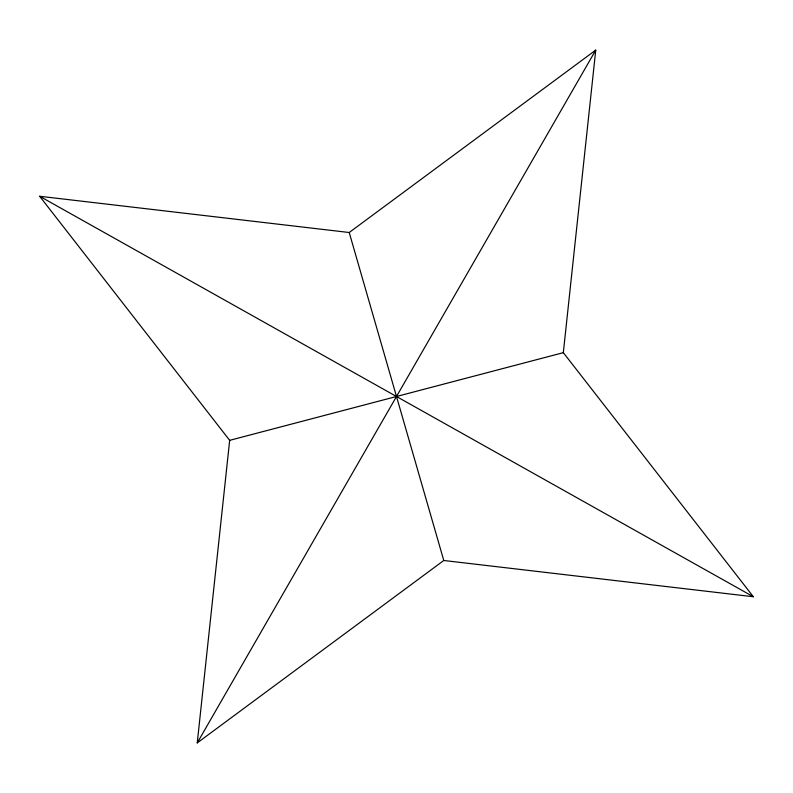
<?xml version="1.0" encoding="UTF-8"?>
<svg xmlns="http://www.w3.org/2000/svg" width="793" height="793" viewBox="0 0 793 793"><rect width="100%" height="100%" fill="white"/><g stroke="black" fill="none" stroke-linecap="round" stroke-linejoin="round"><path stroke-width="1.19" d="M197.249 742.902L229.673 440.343L39.65 196.258L349.217 232.508L595.751 50.098L563.327 352.657L753.35 596.742L443.783 560.492L197.249 742.902L595.751 50.098M229.673 440.343L563.327 352.657M39.65 196.258L753.35 596.742M349.217 232.508L443.783 560.492"/></g></svg>
